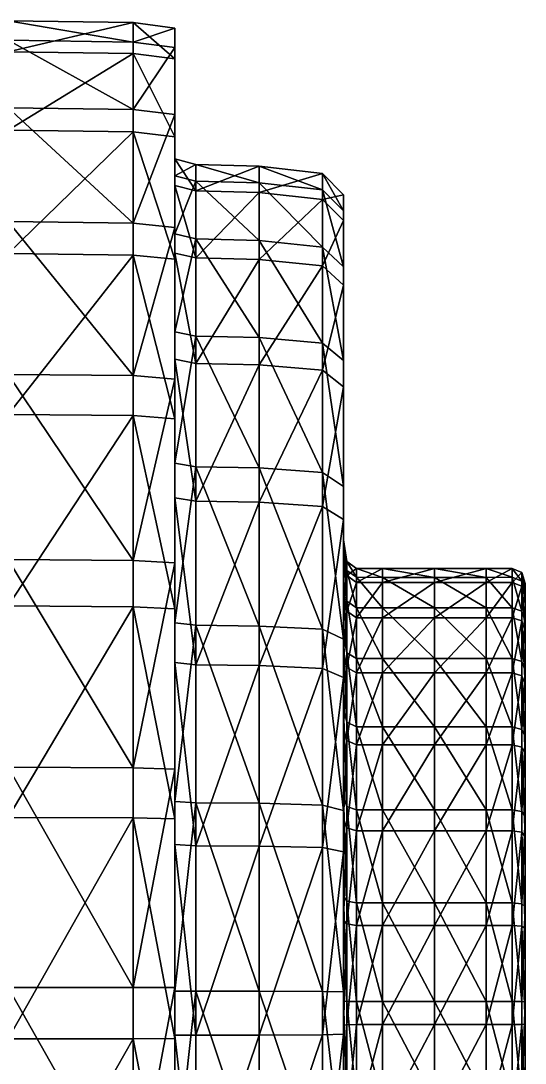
# Model space of a CAD drawing. Header units: centimetres. Extents: x -26.1 to 26.1, y -24.6 to 24.6.
# Drawn here: x 22.359 to 22.915, y 21.826 to 22.976 of the extents above; entities that cross this region are included whole.
import ezdxf

# ---------------------------------------------------------------- set-up
doc = ezdxf.new("R2010")
doc.units = ezdxf.units.CM
doc.layers.get('0').update_dxf_attribs({"true_color": 0x8d073a})

msp = doc.modelspace()

# ---------------------------------------------------------------- meshes
at = {"color": 84, "true_color": 0x1bb11b}
mesh = msp.add_polyface(dxfattribs=at)
corners = [(22.5519, 22.7883, 42.7455), (22.5519, 22.8174, 42.9187), (22.6217, 22.8154, 42.9187), (22.3451, 22.7543, 43.4885), (22.3451, 22.8796, 43.3124), (22.2076, 22.8778, 43.3118), (22.4827, 22.7527, 43.4875), (22.4827, 22.8778, 43.3118), (22.3451, 22.9542, 43.1175), (22.3451, 22.9757, 42.9138), (22.2076, 22.9737, 42.9138), (22.2076, 22.9522, 43.1172), (22.4827, 22.9522, 43.1172), (22.4827, 22.9737, 42.9138), (22.3451, 22.9416, 42.7113), (22.3451, 22.855, 42.5201), (22.2076, 22.8532, 42.5209), (22.2076, 22.9396, 42.7117), (22.4827, 22.9396, 42.7117), (22.4827, 22.8532, 42.5209), (22.3451, 22.719, 42.3502), (22.5286, 22.7941, 42.7442), (22.5286, 22.8154, 42.7394), (22.5286, 22.8455, 42.9178), (22.5286, 22.8234, 42.9185), (22.5286, 22.8049, 43.0939), (22.5519, 22.799, 43.093), (22.5286, 22.8265, 43.0973), (22.5286, 22.864, 42.7286), (22.5286, 22.7391, 42.5711), (22.5286, 22.9125, 42.7178), (22.5286, 22.7837, 42.5514), (22.5286, 22.8283, 42.5318), (22.5286, 22.9456, 42.9147), (22.5286, 22.8955, 42.9163), (22.5286, 22.8756, 43.1051), (22.5286, 22.9247, 43.1129), (22.5286, 22.8522, 43.3024), (22.5286, 22.8065, 43.2858), (22.5286, 22.9338, 42.713), (22.5286, 22.8479, 42.5232), (22.5286, 22.9677, 42.914), (22.5286, 22.9463, 43.1163), (22.5286, 22.8723, 43.3098), (22.5286, 22.7479, 43.4845)]
mesh.append_faces([[corners[k] for k in face] for face in [(0, 1, 2), (3, 4, 5), (6, 7, 4), (8, 9, 10), (10, 11, 8), (4, 8, 11), (11, 5, 4), (8, 4, 7), (7, 12, 8), (9, 8, 12), (12, 13, 9), (14, 15, 16), (16, 17, 14), (9, 14, 17), (17, 10, 9), (14, 9, 13), (13, 18, 14), (15, 14, 18), (18, 19, 15), (20, 15, 19), (21, 22, 23), (23, 24, 21), (24, 1, 0), (25, 26, 1), (1, 24, 25), (27, 25, 24), (24, 23, 27), (28, 22, 29), (30, 28, 31), (31, 32, 30), (28, 30, 33), (33, 34, 28), (22, 28, 34), (34, 23, 22), (35, 27, 23), (23, 34, 35), (36, 35, 34), (34, 33, 36), (35, 36, 37), (37, 38, 35), (27, 35, 38), (39, 30, 32), (32, 40, 39), (18, 39, 40), (40, 19, 18), (39, 18, 13), (13, 41, 39), (30, 39, 41), (41, 33, 30), (42, 36, 33), (33, 41, 42), (12, 42, 41), (41, 13, 12), (42, 12, 7), (7, 43, 42), (36, 42, 43), (43, 37, 36), (37, 43, 44), (43, 7, 6)]], dxfattribs={"vtx2": -1, "color": 84})
mesh = msp.add_polyface(dxfattribs=at)
corners = [(22.6217, 22.6265, 43.4095), (22.6217, 22.7334, 43.2591), (22.5519, 22.7352, 43.2598), (22.5519, 22.6281, 43.4105), (22.5519, 22.8174, 42.9187), (22.5519, 22.799, 43.093), (22.6217, 22.7971, 43.0927), (22.5519, 22.7142, 42.582), (22.5519, 22.7883, 42.7455), (22.6217, 22.7863, 42.7459), (22.5519, 22.5978, 42.4369), (22.6217, 22.7124, 42.5828), (22.3451, 22.5858, 43.6376), (22.3451, 22.7543, 43.4885), (22.2076, 22.7527, 43.4875), (22.2076, 22.5845, 43.6363), (22.4827, 22.5845, 43.6363), (22.4827, 22.7527, 43.4875), (22.3451, 22.8796, 43.3124), (22.3451, 22.719, 42.3502), (22.3451, 22.5415, 42.2098), (22.2076, 22.5403, 42.2112), (22.3451, 22.855, 42.5201), (22.2076, 22.7174, 42.3513), (22.4827, 22.8532, 42.5209), (22.4827, 22.7174, 42.3513), (22.4827, 22.5403, 42.2112), (22.5286, 22.6024, 42.4336), (22.5286, 22.6193, 42.4215), (22.5286, 22.7391, 42.5711), (22.5286, 22.7195, 42.5797), (22.5286, 22.7941, 42.7442), (22.5286, 22.8154, 42.7394), (22.5286, 22.8234, 42.9185), (22.5286, 22.8049, 43.0939), (22.5286, 22.8265, 43.0973), (22.5286, 22.7608, 43.2691), (22.5286, 22.7407, 43.2618), (22.5286, 22.6328, 43.4135), (22.5286, 22.6504, 43.4243), (22.5286, 22.696, 42.3667), (22.5286, 22.6576, 42.3941), (22.5286, 22.4931, 42.264), (22.5286, 22.8283, 42.5318), (22.5286, 22.7837, 42.5514), (22.5286, 22.864, 42.7286), (22.5286, 22.8065, 43.2858), (22.5286, 22.6904, 43.449), (22.5286, 22.7303, 43.4737), (22.5286, 22.8522, 43.3024), (22.5286, 22.5664, 43.6187), (22.5286, 22.5342, 43.5872), (22.5286, 22.7128, 42.3546), (22.5286, 22.5233, 42.2301), (22.5286, 22.5366, 42.2152), (22.5286, 22.8479, 42.5232), (22.5286, 22.7479, 43.4845), (22.5286, 22.8723, 43.3098), (22.5286, 22.5806, 43.6325)]
mesh.append_faces([[corners[k] for k in face] for face in [(0, 1, 2), (2, 3, 0), (4, 5, 6), (5, 2, 1), (7, 8, 9), (10, 7, 11), (12, 13, 14), (14, 15, 12), (13, 12, 16), (16, 17, 13), (18, 13, 17), (19, 20, 21), (22, 19, 23), (24, 25, 19), (20, 19, 25), (25, 26, 20), (27, 28, 29), (29, 30, 27), (10, 27, 30), (30, 7, 10), (31, 8, 7), (7, 30, 31), (32, 31, 30), (30, 29, 32), (8, 31, 33), (34, 35, 36), (36, 37, 34), (5, 34, 37), (37, 2, 5), (38, 3, 2), (2, 37, 38), (39, 38, 37), (37, 36, 39), (40, 41, 42), (41, 40, 43), (43, 44, 41), (28, 41, 44), (44, 29, 28), (29, 44, 45), (46, 36, 35), (47, 39, 36), (36, 46, 47), (48, 47, 46), (46, 49, 48), (47, 48, 50), (39, 47, 51), (52, 40, 53), (25, 52, 54), (54, 26, 25), (52, 25, 24), (24, 55, 52), (40, 52, 55), (55, 43, 40), (56, 48, 49), (17, 56, 57), (56, 17, 16), (16, 58, 56), (48, 56, 58), (58, 50, 48)]], dxfattribs={"vtx2": -1, "color": 84})
mesh = msp.add_polyface(dxfattribs=at)
corners = [(22.7148, 22.4494, 43.3), (22.7148, 22.531, 43.1852), (22.7148, 22.6467, 43.2275), (22.7148, 22.5506, 43.3626), (22.7148, 22.5795, 43.0583), (22.7148, 22.5935, 42.9256), (22.7148, 22.7203, 42.9217), (22.7148, 22.7039, 43.0779), (22.7148, 22.4552, 43.0386), (22.7148, 22.5713, 42.7939), (22.7148, 22.515, 42.6696), (22.7148, 22.6278, 42.62), (22.7148, 22.6942, 42.7665), (22.7148, 22.4666, 42.9296), (22.7148, 22.5235, 42.49), (22.6217, 22.4826, 43.5369), (22.6217, 22.6265, 43.4095), (22.5519, 22.6281, 43.4105), (22.6916, 22.4775, 43.5319), (22.6916, 22.6201, 43.4056), (22.6217, 22.7334, 43.2591), (22.6915, 22.7262, 43.2565), (22.6217, 22.7971, 43.0927), (22.6217, 22.8154, 42.9187), (22.5519, 22.8174, 42.9187), (22.5519, 22.799, 43.093), (22.6915, 22.7893, 43.0915), (22.6915, 22.8075, 42.919), (22.6217, 22.7863, 42.7459), (22.6217, 22.7124, 42.5828), (22.5519, 22.7142, 42.582), (22.5519, 22.7883, 42.7455), (22.6915, 22.7786, 42.7477), (22.6915, 22.7054, 42.5859), (22.6217, 22.5963, 42.438), (22.5519, 22.5978, 42.4369), (22.6915, 22.5903, 42.4423), (22.6217, 22.4448, 42.3182), (22.7148, 22.7045, 43.2486), (22.7148, 22.6012, 43.3939), (22.7148, 22.4622, 43.517), (22.7148, 22.766, 43.0878), (22.7148, 22.7837, 42.9197), (22.7148, 22.7556, 42.7528), (22.7148, 22.6842, 42.5952), (22.7148, 22.5721, 42.4553), (22.6915, 22.44, 42.3236)]
mesh.append_faces([[corners[k] for k in face] for face in [(0, 1, 2), (2, 3, 0), (4, 5, 6), (6, 7, 4), (1, 4, 7), (7, 2, 1), (5, 4, 8), (9, 10, 11), (11, 12, 9), (5, 9, 12), (12, 6, 5), (9, 5, 13), (14, 11, 10), (15, 16, 17), (18, 19, 16), (20, 16, 19), (19, 21, 20), (22, 23, 24), (20, 22, 25), (22, 20, 21), (21, 26, 22), (23, 22, 26), (26, 27, 23), (28, 29, 30), (23, 28, 31), (28, 23, 27), (27, 32, 28), (29, 28, 32), (32, 33, 29), (29, 34, 35), (34, 29, 33), (33, 36, 34), (37, 34, 36), (38, 39, 3), (3, 2, 38), (39, 38, 21), (21, 19, 39), (40, 39, 19), (41, 38, 2), (2, 7, 41), (42, 41, 7), (7, 6, 42), (41, 42, 27), (27, 26, 41), (38, 41, 26), (26, 21, 38), (43, 42, 6), (6, 12, 43), (44, 43, 12), (12, 11, 44), (43, 44, 33), (33, 32, 43), (42, 43, 32), (32, 27, 42), (45, 44, 11), (11, 14, 45), (46, 36, 45), (44, 45, 36), (36, 33, 44)]], dxfattribs={"vtx2": -1, "color": 84})
mesh = msp.add_polyface(dxfattribs=at)
corners = [(22.5519, 22.4839, 43.5381), (22.5519, 22.3092, 43.6358), (22.6217, 22.3083, 43.6343), (22.5519, 22.6281, 43.4105), (22.6217, 22.4826, 43.5369), (22.6217, 22.5963, 42.438), (22.6217, 22.4448, 42.3182), (22.5519, 22.446, 42.3169), (22.5519, 22.5978, 42.4369), (22.6217, 22.2647, 42.2304), (22.5519, 22.2655, 42.2289), (22.3452, 22.3815, 43.7516), (22.3451, 22.5858, 43.6376), (22.2076, 22.5845, 43.6363), (22.2076, 22.3806, 43.7501), (22.3451, 22.1525, 43.8259), (22.4827, 22.152, 43.8243), (22.4827, 22.3806, 43.7501), (22.4827, 22.5845, 43.6363), (22.3451, 22.5415, 42.2098), (22.3451, 22.3305, 42.1068), (22.2076, 22.3296, 42.1083), (22.4827, 22.5403, 42.2112), (22.4827, 22.3296, 42.1083), (22.3451, 22.0972, 42.0455), (22.5286, 22.268, 42.2243), (22.5286, 22.277, 42.2073), (22.5286, 22.4629, 42.2979), (22.5286, 22.4496, 42.3128), (22.5286, 22.6024, 42.4336), (22.5286, 22.6193, 42.4215), (22.5286, 22.6328, 43.4135), (22.5286, 22.6504, 43.4243), (22.5286, 22.502, 43.5558), (22.5286, 22.4878, 43.5419), (22.5286, 22.3119, 43.6402), (22.5286, 22.322, 43.6563), (22.5286, 22.1202, 43.7219), (22.5286, 22.2976, 42.1686), (22.5286, 22.3181, 42.13), (22.5286, 22.5233, 42.2301), (22.5286, 22.4931, 42.264), (22.5286, 22.6576, 42.3941), (22.5286, 22.696, 42.3667), (22.5286, 22.5664, 43.6187), (22.5286, 22.5342, 43.5872), (22.5286, 22.6904, 43.449), (22.5286, 22.3449, 43.693), (22.5286, 22.3678, 43.7296), (22.5286, 22.145, 43.8019), (22.5286, 22.1326, 43.7619), (22.5286, 22.3272, 42.113), (22.5286, 22.5366, 42.2152), (22.5286, 22.7128, 42.3546), (22.5286, 22.3778, 43.7457), (22.5286, 22.5806, 43.6325), (22.5286, 22.1505, 43.8195)]
mesh.append_faces([[corners[k] for k in face] for face in [(0, 1, 2), (3, 0, 4), (5, 6, 7), (7, 8, 5), (6, 9, 10), (10, 7, 6), (11, 12, 13), (13, 14, 11), (15, 11, 14), (16, 17, 11), (12, 11, 17), (17, 18, 12), (19, 20, 21), (20, 19, 22), (22, 23, 20), (24, 20, 23), (25, 26, 27), (27, 28, 25), (10, 25, 28), (28, 7, 10), (29, 8, 7), (7, 28, 29), (30, 29, 28), (28, 27, 30), (31, 32, 33), (33, 34, 31), (3, 31, 34), (34, 0, 3), (35, 1, 0), (0, 34, 35), (36, 35, 34), (34, 33, 36), (35, 36, 37), (38, 39, 40), (40, 41, 38), (26, 38, 41), (41, 27, 26), (42, 30, 27), (27, 41, 42), (41, 40, 43), (44, 45, 46), (45, 33, 32), (47, 36, 33), (33, 45, 47), (48, 47, 45), (45, 44, 48), (47, 48, 49), (36, 47, 50), (51, 23, 22), (22, 52, 51), (39, 51, 52), (52, 40, 39), (40, 52, 53), (54, 48, 44), (44, 55, 54), (17, 54, 55), (55, 18, 17), (54, 17, 16), (48, 54, 56)]], dxfattribs={"vtx2": -1, "color": 84})
mesh = msp.add_polyface(dxfattribs=at)
corners = [(22.7148, 22.3398, 43.3973), (22.7148, 22.4494, 43.3), (22.7148, 22.5506, 43.3626), (22.7148, 22.4214, 43.4771), (22.7148, 22.531, 43.1852), (22.7148, 22.3483, 43.2374), (22.7148, 22.4153, 43.143), (22.7148, 22.5795, 43.0583), (22.7148, 22.4552, 43.0386), (22.7148, 22.4666, 42.9296), (22.7148, 22.5935, 42.9256), (22.7148, 22.4484, 42.8213), (22.7148, 22.5713, 42.7939), (22.7148, 22.515, 42.6696), (22.7148, 22.4021, 42.7192), (22.7148, 22.4265, 42.5594), (22.7148, 22.311, 42.4682), (22.7148, 22.3875, 42.3825), (22.7148, 22.5235, 42.49), (22.7148, 22.3294, 42.6286), (22.8148, 22.3619, 43.0238), (22.8148, 22.3716, 42.9325), (22.7577, 22.3716, 42.9325), (22.872, 22.3619, 43.0238), (22.872, 22.3716, 42.9325), (22.7577, 22.3563, 42.8419), (22.8148, 22.3563, 42.8419), (22.6217, 22.3083, 43.6343), (22.6217, 22.4826, 43.5369), (22.5519, 22.4839, 43.5381), (22.6915, 22.3047, 43.6285), (22.6916, 22.4775, 43.5319), (22.6217, 22.6265, 43.4095), (22.6915, 22.5903, 42.4423), (22.6915, 22.44, 42.3236), (22.6217, 22.4448, 42.3182), (22.6217, 22.2647, 42.2304), (22.7148, 22.2648, 43.5647), (22.7148, 22.4622, 43.517), (22.7148, 22.2938, 43.6111), (22.7148, 22.6012, 43.3939), (22.6916, 22.6201, 43.4056), (22.7148, 22.393, 43.0287), (22.7148, 22.4032, 42.9315), (22.7148, 22.3574, 43.1218), (22.7184, 22.3358, 43.1139), (22.7184, 22.3697, 43.0251), (22.7184, 22.3795, 42.9323), (22.7148, 22.387, 42.835), (22.7148, 22.3457, 42.744), (22.7184, 22.364, 42.8402), (22.7148, 22.4257, 42.3397), (22.7148, 22.5721, 42.4553), (22.6915, 22.2615, 42.2365), (22.9006, 22.362, 43.0238), (22.9005, 22.3716, 42.9325), (22.9113, 22.3579, 43.0232), (22.9113, 22.3675, 42.9326), (22.7291, 22.3716, 42.9325), (22.7291, 22.362, 43.0238), (22.7577, 22.3619, 43.0238), (22.872, 22.3563, 42.8419), (22.7291, 22.3563, 42.8419)]
mesh.append_faces([[corners[k] for k in face] for face in [(0, 1, 2), (2, 3, 0), (4, 1, 5), (5, 6, 4), (7, 4, 6), (6, 8, 7), (8, 9, 10), (9, 11, 12), (13, 12, 11), (11, 14, 13), (15, 16, 17), (17, 18, 15), (13, 15, 18), (15, 13, 14), (14, 19, 15), (20, 21, 22), (21, 20, 23), (23, 24, 21), (25, 22, 21), (26, 21, 24), (27, 28, 29), (28, 27, 30), (30, 31, 28), (32, 28, 31), (33, 34, 35), (36, 35, 34), (37, 3, 38), (39, 38, 31), (40, 38, 3), (3, 2, 40), (41, 31, 38), (42, 43, 9), (9, 8, 42), (44, 42, 8), (8, 6, 44), (45, 46, 42), (43, 42, 46), (46, 47, 43), (48, 49, 14), (14, 11, 48), (43, 48, 11), (11, 9, 43), (48, 43, 47), (47, 50, 48), (49, 48, 50), (51, 52, 18), (18, 17, 51), (52, 51, 34), (53, 34, 51), (54, 55, 24), (24, 23, 54), (56, 57, 55), (58, 59, 60), (60, 22, 58), (59, 58, 47), (47, 46, 59), (61, 24, 55), (62, 58, 22), (50, 47, 58)]], dxfattribs={"vtx2": -1, "color": 84})
mesh = msp.add_polyface(dxfattribs=at)
corners = [(22.7148, 22.2069, 43.4717), (22.7148, 22.3398, 43.3973), (22.7148, 22.4214, 43.4771), (22.7148, 22.2648, 43.5647), (22.7148, 22.1489, 43.3786), (22.7148, 22.2582, 43.3174), (22.7148, 22.4494, 43.3), (22.7148, 22.3483, 43.2374), (22.7148, 22.311, 42.4682), (22.7148, 22.4265, 42.5594), (22.7148, 22.3294, 42.6286), (22.7148, 22.2345, 42.5538), (22.7148, 22.2257, 42.3037), (22.7148, 22.3875, 42.3825), (22.8148, 22.2724, 43.1904), (22.8148, 22.3285, 43.1113), (22.7577, 22.3285, 43.1113), (22.7577, 22.2724, 43.1904), (22.8148, 22.197, 43.2574), (22.7577, 22.3716, 42.9325), (22.7577, 22.3619, 43.0238), (22.8148, 22.3619, 43.0238), (22.8148, 22.3563, 42.8419), (22.8148, 22.3175, 42.7564), (22.7577, 22.3175, 42.7564), (22.7577, 22.3563, 42.8419), (22.7577, 22.2566, 42.6806), (22.6915, 22.44, 42.3236), (22.6915, 22.2615, 42.2365), (22.6217, 22.2647, 42.2304), (22.7148, 22.4622, 43.517), (22.7148, 22.2938, 43.6111), (22.6916, 22.4775, 43.5319), (22.6915, 22.3047, 43.6285), (22.7148, 22.2977, 43.206), (22.7148, 22.3574, 43.1218), (22.7148, 22.4153, 43.143), (22.7148, 22.2174, 43.2774), (22.7184, 22.2021, 43.2624), (22.7184, 22.2787, 43.1943), (22.7184, 22.3358, 43.1139), (22.7148, 22.393, 43.0287), (22.7184, 22.364, 42.8402), (22.7184, 22.3246, 42.7533), (22.7148, 22.3457, 42.744), (22.7148, 22.2809, 42.6633), (22.7148, 22.4021, 42.7192), (22.7184, 22.2627, 42.6762), (22.7148, 22.1962, 42.5966), (22.7148, 22.2517, 42.2549), (22.7148, 22.4257, 42.3397), (22.7577, 22.197, 43.2574), (22.7291, 22.2724, 43.1904), (22.7291, 22.3285, 43.1113), (22.7291, 22.197, 43.2574), (22.7291, 22.362, 43.0238), (22.7184, 22.3697, 43.0251), (22.7291, 22.3563, 42.8419), (22.7291, 22.3175, 42.7564), (22.7291, 22.3716, 42.9325), (22.7291, 22.2566, 42.6806)]
mesh.append_faces([[corners[k] for k in face] for face in [(0, 1, 2), (2, 3, 0), (4, 5, 1), (6, 1, 5), (5, 7, 6), (8, 9, 10), (10, 11, 8), (12, 13, 8), (14, 15, 16), (16, 17, 14), (18, 14, 17), (19, 20, 21), (15, 21, 20), (20, 16, 15), (22, 23, 24), (24, 25, 22), (26, 24, 23), (27, 28, 29), (30, 31, 3), (32, 33, 31), (34, 35, 36), (36, 7, 34), (37, 34, 7), (7, 5, 37), (38, 39, 34), (35, 34, 39), (39, 40, 35), (41, 35, 40), (42, 43, 44), (11, 10, 45), (44, 45, 10), (10, 46, 44), (45, 44, 43), (43, 47, 45), (48, 45, 47), (49, 50, 13), (13, 12, 49), (50, 49, 28), (51, 17, 52), (53, 52, 17), (17, 16, 53), (52, 53, 40), (40, 39, 52), (54, 52, 39), (55, 53, 16), (16, 20, 55), (53, 55, 56), (56, 40, 53), (19, 25, 57), (58, 57, 25), (25, 24, 58), (57, 58, 43), (43, 42, 57), (59, 57, 42), (60, 58, 24), (24, 26, 60), (58, 60, 47), (47, 43, 58)]], dxfattribs={"vtx2": -1, "color": 84})
mesh = msp.add_polyface(dxfattribs=at)
corners = [(22.6217, 21.9056, 43.7234), (22.6217, 22.1128, 43.6978), (22.5519, 22.1133, 43.6994), (22.5519, 21.9056, 43.7251), (22.5519, 22.3092, 43.6358), (22.6217, 22.2647, 42.2304), (22.6217, 22.0656, 42.1782), (22.5519, 22.066, 42.1765), (22.5519, 22.2655, 42.2289), (22.5519, 21.8572, 42.1635), (22.3452, 21.9097, 43.8558), (22.3451, 22.1525, 43.8259), (22.2076, 22.152, 43.8243), (22.2076, 21.9096, 43.8542), (22.4827, 21.9096, 43.8542), (22.4827, 22.152, 43.8243), (22.3452, 22.3815, 43.7516), (22.3451, 22.3305, 42.1068), (22.3451, 22.0972, 42.0455), (22.2076, 22.0968, 42.0472), (22.4827, 22.3296, 42.1083), (22.4827, 22.0968, 42.0472), (22.3451, 21.853, 42.0302), (22.2076, 21.8531, 42.0319), (22.4827, 21.8531, 42.0319), (22.5286, 21.857, 42.1584), (22.5286, 21.8564, 42.1399), (22.5286, 22.0716, 42.1533), (22.5286, 22.0672, 42.1716), (22.5286, 22.268, 42.2243), (22.5286, 22.277, 42.2073), (22.5286, 22.1202, 43.7219), (22.5286, 22.1148, 43.7043), (22.5286, 22.3119, 43.6402), (22.5286, 21.9058, 43.73), (22.5286, 21.9063, 43.7483), (22.5286, 21.8551, 42.0977), (22.5286, 21.8538, 42.0556), (22.5286, 22.0913, 42.0704), (22.5286, 22.0814, 42.1119), (22.5286, 22.2976, 42.1686), (22.5286, 22.3181, 42.13), (22.5286, 22.145, 43.8019), (22.5286, 22.1326, 43.7619), (22.5286, 22.3449, 43.693), (22.5286, 22.322, 43.6563), (22.5286, 21.9076, 43.7896), (22.5286, 21.9089, 43.831), (22.5286, 21.8533, 42.037), (22.5286, 22.0956, 42.0521), (22.5286, 22.3272, 42.113), (22.5286, 22.1505, 43.8195), (22.5286, 22.3778, 43.7457), (22.5286, 22.3678, 43.7296), (22.5286, 21.9095, 43.8492)]
mesh.append_faces([[corners[k] for k in face] for face in [(0, 1, 2), (2, 3, 0), (4, 2, 1), (5, 6, 7), (7, 8, 5), (9, 7, 6), (10, 11, 12), (12, 13, 10), (11, 10, 14), (14, 15, 11), (16, 11, 15), (17, 18, 19), (20, 21, 18), (18, 22, 23), (22, 18, 21), (21, 24, 22), (25, 26, 27), (27, 28, 25), (28, 7, 9), (29, 8, 7), (7, 28, 29), (30, 29, 28), (28, 27, 30), (31, 32, 33), (4, 33, 32), (32, 2, 4), (34, 3, 2), (2, 32, 34), (35, 34, 32), (32, 31, 35), (36, 37, 38), (38, 39, 36), (26, 36, 39), (39, 27, 26), (40, 30, 27), (27, 39, 40), (41, 40, 39), (39, 38, 41), (42, 43, 44), (43, 31, 45), (46, 35, 31), (31, 43, 46), (47, 46, 43), (43, 42, 47), (48, 24, 21), (21, 49, 48), (37, 48, 49), (49, 38, 37), (50, 41, 38), (38, 49, 50), (20, 50, 49), (49, 21, 20), (15, 51, 52), (51, 42, 53), (54, 47, 42), (42, 51, 54), (14, 54, 51), (51, 15, 14)]], dxfattribs={"vtx2": -1, "color": 84})
mesh = msp.add_polyface(dxfattribs=at)
corners = [(22.872, 22.197, 43.2574), (22.872, 22.2724, 43.1904), (22.8148, 22.2724, 43.1904), (22.8148, 22.3285, 43.1113), (22.872, 22.3285, 43.1113), (22.8148, 22.3619, 43.0238), (22.872, 22.3619, 43.0238), (22.8148, 22.3716, 42.9325), (22.8148, 22.3563, 42.8419), (22.7577, 22.3563, 42.8419), (22.872, 22.3716, 42.9325), (22.872, 22.3563, 42.8419), (22.8148, 22.3175, 42.7564), (22.872, 22.3175, 42.7564), (22.8148, 22.2566, 42.6806), (22.7577, 22.2566, 42.6806), (22.872, 22.2566, 42.6806), (22.9006, 22.2724, 43.1904), (22.9006, 22.3285, 43.1113), (22.9006, 22.197, 43.2574), (22.9113, 22.2691, 43.1883), (22.9113, 22.3248, 43.1099), (22.9006, 22.362, 43.0238), (22.9113, 22.3579, 43.0232), (22.9005, 22.3716, 42.9325), (22.9006, 22.3563, 42.8419), (22.9006, 22.3175, 42.7564), (22.9113, 22.3675, 42.9326), (22.9113, 22.3523, 42.8428), (22.9113, 22.3139, 42.758), (22.9006, 22.2566, 42.6806), (22.9113, 22.2535, 42.6828), (22.9148, 22.2593, 43.1822), (22.9148, 22.2191, 43.1573), (22.9148, 22.2586, 43.0857), (22.9148, 22.3135, 43.1058), (22.9148, 22.3458, 43.0213), (22.9148, 22.2964, 43.0134), (22.9148, 22.2949, 42.9349), (22.9148, 22.3551, 42.933), (22.9148, 22.3404, 42.8454), (22.9148, 22.2915, 42.8563), (22.9148, 22.2493, 42.7863), (22.9148, 22.3029, 42.7628), (22.9148, 22.244, 42.6895), (22.9148, 22.2054, 42.7171), (22.9148, 22.1803, 42.9951), (22.9148, 22.1768, 42.8819)]
mesh.append_faces([[corners[k] for k in face] for face in [(0, 1, 2), (3, 2, 1), (1, 4, 3), (5, 3, 4), (4, 6, 5), (7, 8, 9), (10, 11, 8), (12, 8, 11), (11, 13, 12), (12, 14, 15), (14, 12, 13), (13, 16, 14), (17, 18, 4), (4, 1, 17), (19, 17, 1), (18, 17, 20), (20, 21, 18), (18, 22, 6), (6, 4, 18), (22, 18, 21), (21, 23, 22), (24, 22, 23), (25, 26, 13), (13, 11, 25), (24, 25, 11), (25, 24, 27), (27, 28, 25), (26, 25, 28), (28, 29, 26), (26, 30, 16), (16, 13, 26), (30, 26, 29), (29, 31, 30), (32, 33, 34), (34, 35, 32), (20, 32, 35), (35, 21, 20), (36, 23, 21), (21, 35, 36), (37, 36, 35), (35, 34, 37), (36, 37, 38), (38, 39, 36), (23, 36, 39), (39, 27, 23), (40, 28, 27), (27, 39, 40), (41, 40, 39), (39, 38, 41), (40, 41, 42), (42, 43, 40), (28, 40, 43), (43, 29, 28), (44, 31, 29), (29, 43, 44), (45, 44, 43), (43, 42, 45), (38, 37, 46), (47, 41, 38)]], dxfattribs={"vtx2": -1, "color": 84})
mesh = msp.add_polyface(dxfattribs=at)
corners = [(22.7148, 22.0579, 43.5202), (22.7148, 22.2069, 43.4717), (22.7148, 22.2648, 43.5647), (22.7148, 22.0893, 43.6218), (22.7148, 22.0264, 43.4185), (22.7148, 22.1489, 43.3786), (22.7148, 22.3398, 43.3973), (22.7148, 22.1737, 42.4014), (22.7148, 22.0219, 42.3617), (22.7148, 22.0469, 42.2568), (22.7148, 22.2257, 42.3037), (22.7148, 22.311, 42.4682), (22.7148, 22.2345, 42.5538), (22.7148, 22.1216, 42.4989), (22.8148, 22.1055, 43.3087), (22.8148, 22.197, 43.2574), (22.7577, 22.197, 43.2574), (22.7577, 22.1055, 43.3087), (22.7577, 22.2724, 43.1904), (22.8148, 22.2566, 42.6806), (22.8148, 22.1771, 42.6179), (22.7577, 22.1771, 42.6179), (22.7577, 22.2566, 42.6806), (22.7577, 22.0826, 42.572), (22.6217, 22.1128, 43.6978), (22.6217, 22.3083, 43.6343), (22.5519, 22.3092, 43.6358), (22.6915, 22.1108, 43.6915), (22.6915, 22.3047, 43.6285), (22.6217, 22.0656, 42.1782), (22.6217, 22.2647, 42.2304), (22.6915, 22.2615, 42.2365), (22.6915, 22.0641, 42.1848), (22.7148, 22.12, 43.332), (22.7148, 22.2174, 43.2774), (22.7148, 22.2582, 43.3174), (22.7148, 22.0107, 43.3676), (22.7184, 22.0049, 43.3485), (22.7184, 22.1091, 43.3145), (22.7184, 22.2021, 43.2624), (22.7148, 22.2938, 43.6111), (22.7148, 22.1049, 43.6725), (22.7148, 22.2977, 43.206), (22.7148, 22.2809, 42.6633), (22.7148, 22.1962, 42.5966), (22.7184, 22.2627, 42.6762), (22.7184, 22.1819, 42.6126), (22.7148, 22.0956, 42.5477), (22.7184, 22.0859, 42.5659), (22.7148, 22.0594, 42.2044), (22.7148, 22.2517, 42.2549), (22.7291, 22.197, 43.2574), (22.7291, 22.1055, 43.3087), (22.7291, 22.0029, 43.3422), (22.7291, 22.2724, 43.1904), (22.7184, 22.2787, 43.1943), (22.7291, 22.1771, 42.6179), (22.7291, 22.2566, 42.6806), (22.7291, 22.0826, 42.572)]
mesh.append_faces([[corners[k] for k in face] for face in [(0, 1, 2), (2, 3, 0), (1, 0, 4), (4, 5, 1), (6, 1, 5), (7, 8, 9), (9, 10, 7), (11, 7, 10), (7, 11, 12), (12, 13, 7), (8, 7, 13), (14, 15, 16), (16, 17, 14), (18, 16, 15), (19, 20, 21), (21, 22, 19), (23, 21, 20), (24, 25, 26), (25, 24, 27), (27, 28, 25), (29, 30, 31), (31, 32, 29), (33, 34, 35), (35, 5, 33), (36, 33, 5), (37, 38, 33), (34, 33, 38), (38, 39, 34), (40, 41, 3), (3, 2, 40), (41, 40, 28), (28, 27, 41), (42, 34, 39), (43, 44, 12), (45, 46, 44), (44, 47, 13), (13, 12, 44), (47, 44, 46), (46, 48, 47), (49, 50, 10), (10, 9, 49), (50, 49, 32), (32, 31, 50), (51, 52, 17), (17, 16, 51), (52, 51, 39), (39, 38, 52), (53, 52, 38), (54, 51, 16), (55, 39, 51), (56, 57, 22), (22, 21, 56), (57, 56, 46), (46, 45, 57), (58, 56, 21), (21, 23, 58), (56, 58, 48), (48, 46, 56)]], dxfattribs={"vtx2": -1, "color": 84})
mesh = msp.add_polyface(dxfattribs=at)
corners = [(22.8148, 22.197, 43.2574), (22.8148, 22.1055, 43.3087), (22.872, 22.1055, 43.3087), (22.872, 22.197, 43.2574), (22.8148, 22.2724, 43.1904), (22.8148, 22.1771, 42.6179), (22.8148, 22.2566, 42.6806), (22.872, 22.2566, 42.6806), (22.872, 22.1771, 42.6179), (22.8148, 22.0826, 42.572), (22.7577, 22.0826, 42.572), (22.872, 22.0826, 42.572), (22.9006, 22.1055, 43.3087), (22.9006, 22.197, 43.2574), (22.9113, 22.1036, 43.3057), (22.9113, 22.1943, 43.2548), (22.872, 22.2724, 43.1904), (22.9006, 22.2724, 43.1904), (22.9113, 22.2691, 43.1883), (22.9006, 22.2566, 42.6806), (22.9006, 22.1771, 42.6179), (22.9113, 22.2535, 42.6828), (22.9113, 22.1746, 42.6207), (22.9006, 22.0826, 42.572), (22.9113, 22.0809, 42.5752), (22.9148, 22.098, 43.2966), (22.9148, 22.0749, 43.2595), (22.9148, 22.1476, 43.2091), (22.9148, 22.1864, 43.247), (22.9148, 22.2593, 43.1822), (22.9148, 22.2191, 43.1573), (22.9148, 22.244, 42.6895), (22.9148, 22.2054, 42.7171), (22.9148, 22.1309, 42.6696), (22.9148, 22.1672, 42.629), (22.9148, 22.0759, 42.5846), (22.9148, 22.0552, 42.6234), (22.9148, 22.0208, 43.1724), (22.9148, 22.0526, 43.1158), (22.9148, 22.1246, 43.0987), (22.9148, 22.1239, 43.0364), (22.9148, 22.2586, 43.0857), (22.9148, 22.1803, 42.9951), (22.9148, 22.2964, 43.0134), (22.9148, 22.1472, 42.9395), (22.9148, 22.2949, 42.9349), (22.9148, 22.1768, 42.8819), (22.9148, 22.1179, 42.844), (22.9148, 22.2493, 42.7863), (22.9148, 22.2915, 42.8563), (22.9148, 22.1148, 42.7816), (22.9148, 22.0418, 42.769)]
mesh.append_faces([[corners[k] for k in face] for face in [(0, 1, 2), (2, 3, 0), (4, 0, 3), (5, 6, 7), (7, 8, 5), (5, 9, 10), (9, 5, 8), (8, 11, 9), (12, 13, 3), (3, 2, 12), (13, 12, 14), (14, 15, 13), (16, 3, 13), (17, 13, 15), (15, 18, 17), (19, 20, 8), (8, 7, 19), (20, 19, 21), (21, 22, 20), (20, 23, 11), (11, 8, 20), (23, 20, 22), (22, 24, 23), (25, 26, 27), (27, 28, 25), (14, 25, 28), (28, 15, 14), (29, 18, 15), (15, 28, 29), (30, 29, 28), (28, 27, 30), (31, 32, 33), (33, 34, 31), (21, 31, 34), (34, 22, 21), (35, 24, 22), (22, 34, 35), (36, 35, 34), (34, 33, 36), (37, 38, 27), (27, 26, 37), (39, 30, 27), (27, 38, 39), (40, 39, 38), (39, 40, 41), (41, 30, 39), (42, 43, 41), (41, 40, 42), (44, 42, 40), (42, 44, 45), (45, 44, 46), (47, 46, 44), (46, 47, 48), (48, 49, 46), (50, 32, 48), (48, 47, 50), (51, 50, 47), (50, 51, 33), (33, 32, 50)]], dxfattribs={"vtx2": -1, "color": 84})
mesh = msp.add_polyface(dxfattribs=at)
corners = [(22.7148, 21.8999, 43.5397), (22.7148, 22.0579, 43.5202), (22.7148, 22.0893, 43.6218), (22.7148, 21.9031, 43.6448), (22.7148, 21.8966, 43.4345), (22.7148, 22.0264, 43.4185), (22.7148, 22.1216, 42.4989), (22.7148, 21.9969, 42.4663), (22.7148, 22.0219, 42.3617), (22.7148, 21.863, 42.3518), (22.7148, 21.8597, 42.2452), (22.7148, 22.0469, 42.2568), (22.7148, 21.8663, 42.4582), (22.8148, 21.8942, 43.3556), (22.8148, 22.0029, 43.3422), (22.7577, 22.0029, 43.3422), (22.7577, 21.8942, 43.3556), (22.8148, 22.1055, 43.3087), (22.7577, 22.1055, 43.3087), (22.8148, 22.0826, 42.572), (22.8148, 21.9782, 42.5447), (22.7577, 21.9782, 42.5447), (22.7577, 22.0826, 42.572), (22.7577, 21.8688, 42.5379), (22.6217, 22.1128, 43.6978), (22.6217, 21.9056, 43.7234), (22.6915, 21.9054, 43.7169), (22.6915, 22.1108, 43.6915), (22.6217, 22.0656, 42.1782), (22.6217, 21.8572, 42.1652), (22.5519, 21.8572, 42.1635), (22.6915, 22.0641, 42.1848), (22.6915, 21.8574, 42.1719), (22.7148, 21.895, 43.3819), (22.7148, 22.0107, 43.3676), (22.7184, 21.8944, 43.3622), (22.7184, 22.0049, 43.3485), (22.7148, 22.1049, 43.6725), (22.7148, 21.9048, 43.6972), (22.7148, 22.1489, 43.3786), (22.7148, 22.12, 43.332), (22.7148, 22.0956, 42.5477), (22.7148, 21.9844, 42.5186), (22.7184, 22.0859, 42.5659), (22.7184, 21.9797, 42.5382), (22.7148, 21.868, 42.5114), (22.7184, 21.8686, 42.5313), (22.7148, 21.8581, 42.1919), (22.7148, 22.0594, 42.2044), (22.7291, 22.0029, 43.3422), (22.7291, 21.8942, 43.3556), (22.7291, 22.1055, 43.3087), (22.7184, 22.1091, 43.3145), (22.7291, 21.9782, 42.5447), (22.7291, 22.0826, 42.572), (22.7291, 21.8688, 42.5379)]
mesh.append_faces([[corners[k] for k in face] for face in [(0, 1, 2), (2, 3, 0), (1, 0, 4), (4, 5, 1), (6, 7, 8), (8, 9, 10), (10, 11, 8), (9, 8, 7), (7, 12, 9), (13, 14, 15), (15, 16, 13), (14, 17, 18), (18, 15, 14), (19, 20, 21), (21, 22, 19), (23, 21, 20), (24, 25, 26), (26, 27, 24), (28, 29, 30), (29, 28, 31), (31, 32, 29), (33, 34, 5), (5, 4, 33), (34, 33, 35), (35, 36, 34), (37, 38, 3), (3, 2, 37), (38, 37, 27), (27, 26, 38), (39, 5, 34), (40, 34, 36), (41, 42, 7), (7, 6, 41), (42, 41, 43), (43, 44, 42), (42, 45, 12), (12, 7, 42), (45, 42, 44), (44, 46, 45), (47, 48, 11), (11, 10, 47), (48, 47, 32), (32, 31, 48), (49, 50, 16), (16, 15, 49), (50, 49, 36), (36, 35, 50), (51, 49, 15), (15, 18, 51), (52, 36, 49), (53, 54, 22), (22, 21, 53), (54, 53, 44), (44, 43, 54), (55, 53, 21), (21, 23, 55), (53, 55, 46), (46, 44, 53)]], dxfattribs={"vtx2": -1, "color": 84})
mesh = msp.add_polyface(dxfattribs=at)
corners = [(22.8148, 22.0029, 43.3422), (22.8148, 21.8942, 43.3556), (22.872, 21.8942, 43.3556), (22.872, 22.0029, 43.3422), (22.8148, 22.1055, 43.3087), (22.872, 22.1055, 43.3087), (22.8148, 21.9782, 42.5447), (22.8148, 22.0826, 42.572), (22.872, 22.0826, 42.572), (22.872, 21.9782, 42.5447), (22.8148, 21.8688, 42.5379), (22.7577, 21.8688, 42.5379), (22.872, 21.8688, 42.5379), (22.9006, 21.8942, 43.3556), (22.9006, 22.0029, 43.3422), (22.9113, 21.8941, 43.3522), (22.9113, 22.0019, 43.3388), (22.9006, 22.1055, 43.3087), (22.9113, 22.1036, 43.3057), (22.9006, 22.0826, 42.572), (22.9005, 21.9782, 42.5447), (22.9113, 22.0809, 42.5752), (22.9113, 21.9774, 42.5481), (22.9006, 21.8688, 42.538), (22.9113, 21.8689, 42.5414), (22.9148, 21.8937, 43.342), (22.9148, 21.8924, 43.3001), (22.9148, 21.9839, 43.2806), (22.9148, 21.9988, 43.329), (22.9148, 22.098, 43.2966), (22.9148, 22.0749, 43.2595), (22.9148, 22.0759, 42.5846), (22.9148, 22.0552, 42.6234), (22.9148, 21.9631, 42.6079), (22.9148, 21.9749, 42.5583), (22.9148, 21.8692, 42.5517), (22.9148, 21.8705, 42.594), (22.9148, 21.8894, 43.2016), (22.9148, 21.9473, 43.1618), (22.9148, 22.0208, 43.1724), (22.9148, 22.0526, 43.1158), (22.9148, 21.8815, 42.9477), (22.9148, 22.1239, 43.0364), (22.9148, 22.1472, 42.9395), (22.9148, 22.1179, 42.844), (22.9148, 22.0418, 42.769), (22.9148, 22.0066, 42.7142), (22.9148, 22.1309, 42.6696), (22.9148, 21.9339, 42.7294), (22.9148, 21.8736, 42.6931)]
mesh.append_faces([[corners[k] for k in face] for face in [(0, 1, 2), (2, 3, 0), (4, 0, 3), (3, 5, 4), (6, 7, 8), (8, 9, 6), (6, 10, 11), (10, 6, 9), (9, 12, 10), (13, 14, 3), (3, 2, 13), (14, 13, 15), (15, 16, 14), (14, 17, 5), (5, 3, 14), (17, 14, 16), (16, 18, 17), (19, 20, 9), (9, 8, 19), (20, 19, 21), (21, 22, 20), (20, 23, 12), (12, 9, 20), (23, 20, 22), (22, 24, 23), (25, 26, 27), (27, 28, 25), (15, 25, 28), (28, 16, 15), (29, 18, 16), (16, 28, 29), (30, 29, 28), (28, 27, 30), (31, 32, 33), (33, 34, 31), (21, 31, 34), (34, 22, 21), (35, 24, 22), (22, 34, 35), (36, 35, 34), (34, 33, 36), (37, 38, 27), (27, 26, 37), (39, 30, 27), (27, 38, 39), (40, 39, 38), (38, 41, 40), (40, 41, 42), (42, 41, 43), (43, 41, 44), (44, 41, 45), (46, 32, 47), (47, 45, 46), (48, 46, 45), (45, 41, 48), (46, 48, 33), (33, 32, 46), (49, 36, 33), (33, 48, 49)]], dxfattribs={"vtx2": -1, "color": 84})
mesh = msp.add_polyface(dxfattribs=at)
corners = [(22.6217, 21.4981, 43.6595), (22.6217, 21.6972, 43.7107), (22.5519, 21.6968, 43.7124), (22.5519, 21.4973, 43.661), (22.6217, 21.9056, 43.7234), (22.5519, 21.9056, 43.7251), (22.6217, 21.8572, 42.1652), (22.6217, 21.65, 42.1911), (22.5519, 21.6495, 42.1895), (22.5519, 21.8572, 42.1635), (22.6217, 21.4546, 42.2556), (22.5519, 21.4537, 42.2541), (22.3451, 21.4323, 43.781), (22.3452, 21.6655, 43.841), (22.2076, 21.6659, 43.8394), (22.4827, 21.4331, 43.7795), (22.4827, 21.6659, 43.8394), (22.3452, 21.9097, 43.8558), (22.2076, 21.9096, 43.8542), (22.4827, 21.9096, 43.8542), (22.3451, 21.853, 42.0302), (22.3451, 21.6103, 42.0606), (22.2076, 21.6108, 42.0622), (22.4827, 21.8531, 42.0319), (22.4827, 21.6108, 42.0622), (22.3451, 21.3813, 42.1362), (22.5286, 21.6426, 42.1666), (22.5286, 21.648, 42.1846), (22.5286, 21.4509, 42.2496), (22.5286, 21.857, 42.1584), (22.5286, 21.8564, 42.1399), (22.5286, 22.0672, 42.1716), (22.5286, 21.9058, 43.73), (22.5286, 21.9063, 43.7483), (22.5286, 21.6912, 43.7352), (22.5286, 21.6956, 43.7173), (22.5286, 21.4948, 43.6655), (22.5286, 21.4858, 43.6823), (22.5286, 21.6177, 42.0851), (22.5286, 21.6302, 42.1259), (22.5286, 21.4179, 42.1959), (22.5286, 21.4408, 42.2332), (22.5286, 21.8551, 42.0977), (22.5286, 21.8538, 42.0556), (22.5286, 21.9076, 43.7896), (22.5286, 21.9089, 43.831), (22.5286, 21.6715, 43.8166), (22.5286, 21.6813, 43.7759), (22.5286, 21.4652, 43.7203), (22.5286, 21.4447, 43.7583), (22.5286, 21.6123, 42.0671), (22.5286, 21.385, 42.1422), (22.5286, 21.395, 42.1586), (22.5286, 21.8533, 42.037), (22.5286, 21.9095, 43.8492), (22.5286, 21.6671, 43.8345), (22.5286, 21.4356, 43.775)]
mesh.append_faces([[corners[k] for k in face] for face in [(0, 1, 2), (2, 3, 0), (1, 4, 5), (5, 2, 1), (6, 7, 8), (8, 9, 6), (7, 10, 11), (11, 8, 7), (12, 13, 14), (15, 16, 13), (13, 17, 18), (17, 13, 16), (16, 19, 17), (20, 21, 22), (21, 20, 23), (23, 24, 21), (25, 21, 24), (26, 27, 28), (11, 28, 27), (27, 8, 11), (29, 9, 8), (8, 27, 29), (30, 29, 27), (27, 26, 30), (9, 29, 31), (32, 33, 34), (34, 35, 32), (5, 32, 35), (35, 2, 5), (36, 3, 2), (2, 35, 36), (37, 36, 35), (35, 34, 37), (38, 39, 40), (39, 26, 41), (42, 30, 26), (26, 39, 42), (43, 42, 39), (39, 38, 43), (44, 45, 46), (46, 47, 44), (33, 44, 47), (47, 34, 33), (48, 37, 34), (34, 47, 48), (49, 48, 47), (47, 46, 49), (24, 50, 51), (50, 38, 52), (53, 43, 38), (38, 50, 53), (23, 53, 50), (50, 24, 23), (54, 19, 16), (16, 55, 54), (45, 54, 55), (55, 46, 45), (46, 55, 56), (55, 16, 15)]], dxfattribs={"vtx2": -1, "color": 84})
mesh = msp.add_polyface(dxfattribs=at)
corners = [(22.872, 21.6804, 43.3219), (22.872, 21.7848, 43.3489), (22.8148, 21.7848, 43.3489), (22.872, 21.8942, 43.3556), (22.8148, 21.8942, 43.3556), (22.872, 21.8688, 42.5379), (22.872, 21.7601, 42.5515), (22.8148, 21.7601, 42.5515), (22.8148, 21.6575, 42.5852), (22.872, 21.6575, 42.5852), (22.9006, 21.6804, 43.3219), (22.9006, 21.7848, 43.3489), (22.9113, 21.682, 43.3188), (22.9113, 21.7856, 43.3456), (22.9006, 21.8942, 43.3556), (22.9113, 21.8941, 43.3522), (22.9006, 21.8688, 42.538), (22.9006, 21.7601, 42.5515), (22.9113, 21.8689, 42.5414), (22.9113, 21.7611, 42.5548), (22.9006, 21.6575, 42.5852), (22.9113, 21.6594, 42.5882), (22.9148, 21.6871, 43.3094), (22.9148, 21.7078, 43.2709), (22.9148, 21.7999, 43.2863), (22.9148, 21.7881, 43.3355), (22.9148, 21.8937, 43.342), (22.9148, 21.8924, 43.3001), (22.9148, 21.8692, 42.5517), (22.9148, 21.8705, 42.594), (22.9148, 21.7791, 42.6136), (22.9148, 21.7641, 42.5648), (22.9148, 21.665, 42.5974), (22.9148, 21.6881, 42.6348), (22.9148, 21.6158, 42.956), (22.9148, 21.8815, 42.9477), (22.9148, 21.6451, 43.0513), (22.9148, 21.7212, 43.1261), (22.9148, 21.7564, 43.1806), (22.9148, 21.6321, 43.2251), (22.9148, 21.8291, 43.1655), (22.9148, 21.8894, 43.2016), (22.9148, 21.9473, 43.1618), (22.9148, 21.8157, 42.7331), (22.9148, 21.8736, 42.6931), (22.9148, 21.9339, 42.7294), (22.9148, 21.7422, 42.7224), (22.9148, 21.7105, 42.7793), (22.9148, 21.6391, 42.8589)]
mesh.append_faces([[corners[k] for k in face] for face in [(0, 1, 2), (1, 3, 4), (5, 6, 7), (8, 7, 6), (6, 9, 8), (10, 11, 1), (1, 0, 10), (11, 10, 12), (12, 13, 11), (11, 14, 3), (3, 1, 11), (14, 11, 13), (13, 15, 14), (16, 17, 6), (6, 5, 16), (17, 16, 18), (18, 19, 17), (17, 20, 9), (9, 6, 17), (20, 17, 19), (19, 21, 20), (22, 23, 24), (24, 25, 22), (12, 22, 25), (25, 13, 12), (26, 15, 13), (13, 25, 26), (27, 26, 25), (25, 24, 27), (28, 29, 30), (30, 31, 28), (18, 28, 31), (31, 19, 18), (32, 21, 19), (19, 31, 32), (33, 32, 31), (31, 30, 33), (34, 35, 36), (36, 35, 37), (38, 23, 39), (39, 37, 38), (40, 38, 37), (37, 35, 40), (38, 40, 24), (24, 23, 38), (41, 27, 24), (24, 40, 41), (42, 41, 40), (40, 35, 42), (43, 44, 45), (45, 35, 43), (44, 43, 30), (30, 29, 44), (46, 33, 30), (30, 43, 46), (47, 46, 43), (43, 35, 47), (47, 35, 48), (48, 35, 34)]], dxfattribs={"vtx2": -1, "color": 84})
mesh = msp.add_polyface(dxfattribs=at)
corners = [(22.7148, 21.6413, 43.3943), (22.7148, 21.766, 43.4266), (22.7148, 21.741, 43.53), (22.7148, 21.8999, 43.5397), (22.7148, 21.9031, 43.6448), (22.7148, 21.716, 43.6333), (22.7148, 21.8966, 43.4345), (22.7148, 21.863, 42.3518), (22.7148, 21.7051, 42.3715), (22.7148, 21.6736, 42.2684), (22.7148, 21.8597, 42.2452), (22.7148, 21.8663, 42.4582), (22.7148, 21.7365, 42.4744), (22.8148, 21.6804, 43.3219), (22.8148, 21.7848, 43.3489), (22.7577, 21.7848, 43.3489), (22.7577, 21.6803, 43.3219), (22.872, 21.6804, 43.3219), (22.8148, 21.8942, 43.3556), (22.7577, 21.8942, 43.3556), (22.872, 21.7848, 43.3489), (22.8148, 21.8688, 42.5379), (22.8148, 21.7601, 42.5515), (22.7577, 21.7601, 42.5515), (22.7577, 21.8688, 42.5379), (22.872, 21.8688, 42.5379), (22.7577, 21.6575, 42.5852), (22.6217, 21.9056, 43.7234), (22.6217, 21.6972, 43.7107), (22.6915, 21.6987, 43.7043), (22.6915, 21.9054, 43.7169), (22.6217, 21.65, 42.1911), (22.6217, 21.8572, 42.1652), (22.6915, 21.8574, 42.1719), (22.6915, 21.652, 42.1975), (22.7148, 21.6674, 43.346), (22.7148, 21.7786, 43.3748), (22.7184, 21.6771, 43.3279), (22.7184, 21.7832, 43.3554), (22.7148, 21.895, 43.3819), (22.7184, 21.8944, 43.3622), (22.7148, 21.9048, 43.6972), (22.7148, 21.7034, 43.685), (22.7148, 21.868, 42.5114), (22.7148, 21.7522, 42.5258), (22.7184, 21.8686, 42.5313), (22.7184, 21.7581, 42.5451), (22.7148, 21.6579, 42.2169), (22.7148, 21.8581, 42.1919), (22.7148, 21.614, 42.5147), (22.7148, 21.643, 42.5617), (22.7291, 21.7848, 43.3489), (22.7291, 21.6804, 43.3219), (22.7291, 21.8942, 43.3556), (22.7291, 21.7601, 42.5515), (22.7291, 21.8688, 42.5379), (22.7291, 21.6575, 42.5852), (22.7184, 21.6539, 42.5793)]
mesh.append_faces([[corners[k] for k in face] for face in [(0, 1, 2), (2, 3, 4), (4, 5, 2), (3, 2, 1), (1, 6, 3), (7, 8, 9), (9, 10, 7), (8, 7, 11), (11, 12, 8), (13, 14, 15), (15, 16, 13), (14, 13, 17), (14, 18, 19), (19, 15, 14), (18, 14, 20), (21, 22, 23), (23, 24, 21), (22, 21, 25), (26, 23, 22), (27, 28, 29), (29, 30, 27), (31, 32, 33), (33, 34, 31), (35, 36, 1), (36, 35, 37), (37, 38, 36), (36, 39, 6), (6, 1, 36), (39, 36, 38), (38, 40, 39), (41, 42, 5), (5, 4, 41), (42, 41, 30), (30, 29, 42), (43, 44, 12), (12, 11, 43), (44, 43, 45), (45, 46, 44), (47, 48, 10), (10, 9, 47), (48, 47, 34), (34, 33, 48), (49, 12, 44), (50, 44, 46), (51, 52, 16), (16, 15, 51), (52, 51, 38), (38, 37, 52), (53, 51, 15), (15, 19, 53), (51, 53, 40), (40, 38, 51), (54, 55, 24), (24, 23, 54), (55, 54, 46), (46, 45, 55), (56, 54, 23), (23, 26, 56), (57, 46, 54)]], dxfattribs={"vtx2": -1, "color": 84})

doc.saveas('drawing.dxf')
